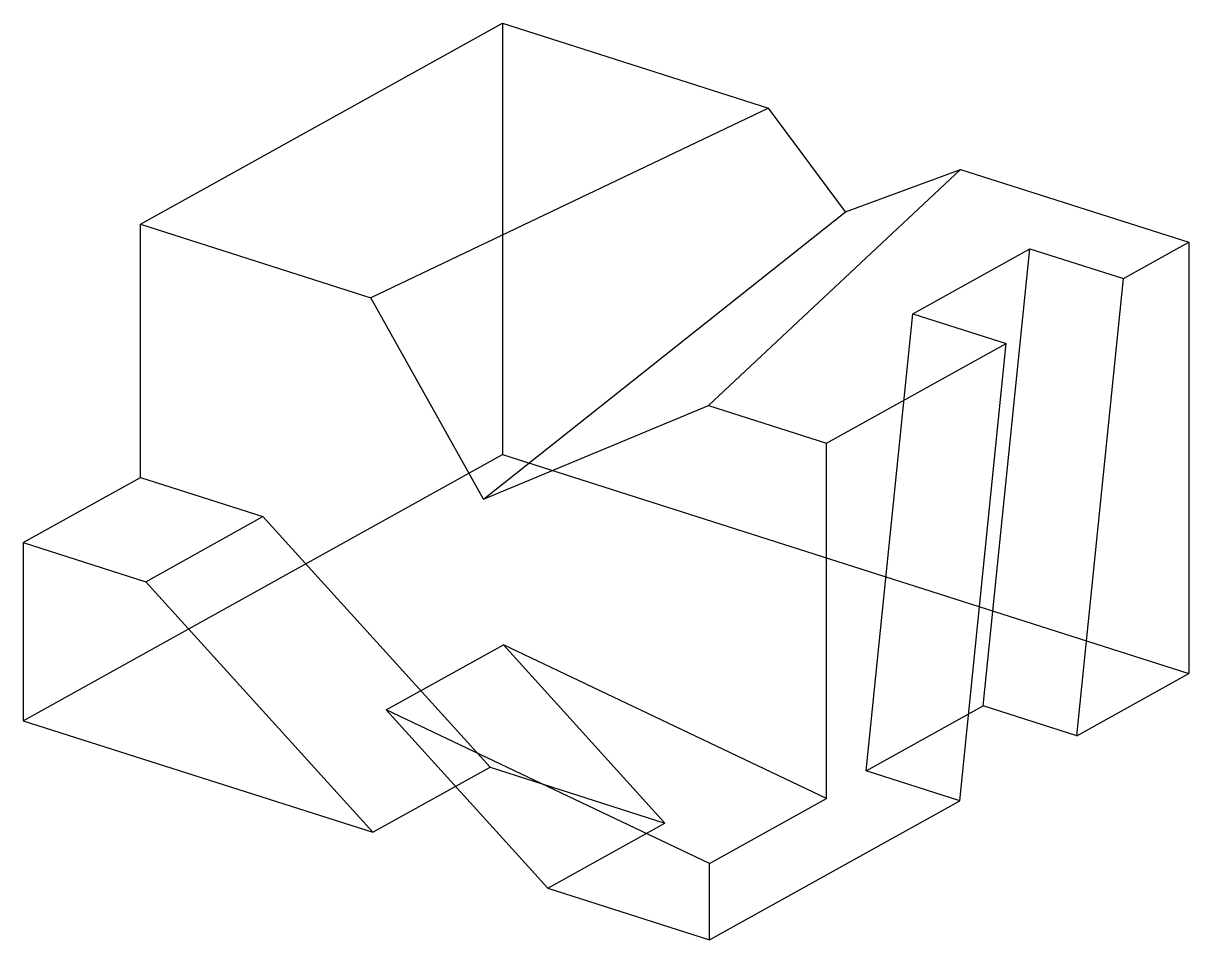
# Model space of a CAD drawing. Extents: x 859 to 1094, y 18 to 203.
import ezdxf

# ---------------------------------------------------------------- set-up
doc = ezdxf.new("R2010")
doc.units = 0
doc.layers.get('0').update_dxf_attribs({"linetype": 'CONTINUOUS'})

msp = doc.modelspace()

# ---------------------------------------------------------------- linework, layer by layer
at = {"color": 7}
for p, q in [((882.507571, 162.456246), (955.568534, 203.016924)), ((955.568534, 203.016924), (1009.226128, 185.888443)), ((955.568534, 203.016924), (955.568534, 115.981505)), ((1009.226128, 185.888443), (928.956694, 147.62884)), ((1024.786859, 165.006316), (1009.226128, 185.888443)), ((1047.95873, 173.524292), (997.0923, 125.878715)), ((1024.786859, 165.006316), (1047.95873, 173.524292)), ((1047.95873, 173.524292), (1094.005184, 158.825426)), ((951.725896, 106.992209), (1024.786859, 165.006316)), ((882.507571, 111.359213), (882.507571, 162.456246)), ((882.507571, 162.456246), (928.956694, 147.62884)), ((1080.825345, 151.508479), (1094.005184, 158.825426)), ((1094.005184, 158.825426), (1094.005184, 71.790007)), ((1038.313322, 144.412486), (1061.949038, 157.53414)), ((1052.569722, 65.29168), (1061.949038, 157.53414)), ((1061.949038, 157.53414), (1080.825345, 151.508479)), ((1071.446029, 59.266019), (1080.825345, 151.508479)), ((951.725896, 106.992209), (928.956694, 147.62884)), ((1028.934006, 52.170027), (1038.313322, 144.412486)), ((1038.313322, 144.412486), (1057.18963, 138.386825)), ((1020.944221, 118.264748), (1057.18963, 138.386825)), ((1047.810313, 46.144366), (1057.18963, 138.386825)), ((951.725896, 106.992209), (997.0923, 125.878715)), ((997.0923, 125.878715), (1020.944221, 118.264748)), ((1020.944221, 46.590839), (1020.944221, 118.264748)), ((858.871855, 62.299174), (955.568534, 115.981505)), ((955.568534, 115.981505), (1094.005184, 71.790007)), ((858.871855, 98.237559), (882.507571, 111.359213)), ((882.507571, 111.359213), (907.216714, 103.471605)), ((883.580998, 90.349951), (907.216714, 103.471605)), ((953.060564, 52.899028), (907.216714, 103.471605)), ((858.871855, 98.237559), (858.871855, 62.299174)), ((858.871855, 98.237559), (883.580998, 90.349951)), ((929.424849, 39.777374), (883.580998, 90.349951)), ((932.094185, 64.487016), (955.729901, 77.608669)), ((1020.944221, 46.590839), (955.729901, 77.608669)), ((955.729901, 77.608669), (988.337061, 41.638128)), ((1071.446029, 59.266019), (1094.005184, 71.790007)), ((964.701345, 28.516475), (932.094185, 64.487016)), ((997.308505, 33.469186), (932.094185, 64.487016)), ((1028.934006, 52.170027), (1052.569722, 65.29168)), ((1071.446029, 59.266019), (1052.569722, 65.29168)), ((858.871855, 62.299174), (929.424849, 39.777374)), ((929.424849, 39.777374), (953.060564, 52.899028)), ((953.060564, 52.899028), (988.337061, 41.638128)), ((1047.810313, 46.144366), (1028.934006, 52.170027)), ((997.308505, 33.469186), (1020.944221, 46.590839)), ((997.308505, 18.107676), (1047.810313, 46.144366)), ((964.701345, 28.516475), (988.337061, 41.638128)), ((997.308505, 18.107676), (997.308505, 33.469186)), ((964.701345, 28.516475), (997.308505, 18.107676))]:
    msp.add_line(p, q, dxfattribs=at)

doc.saveas('drawing.dxf')
